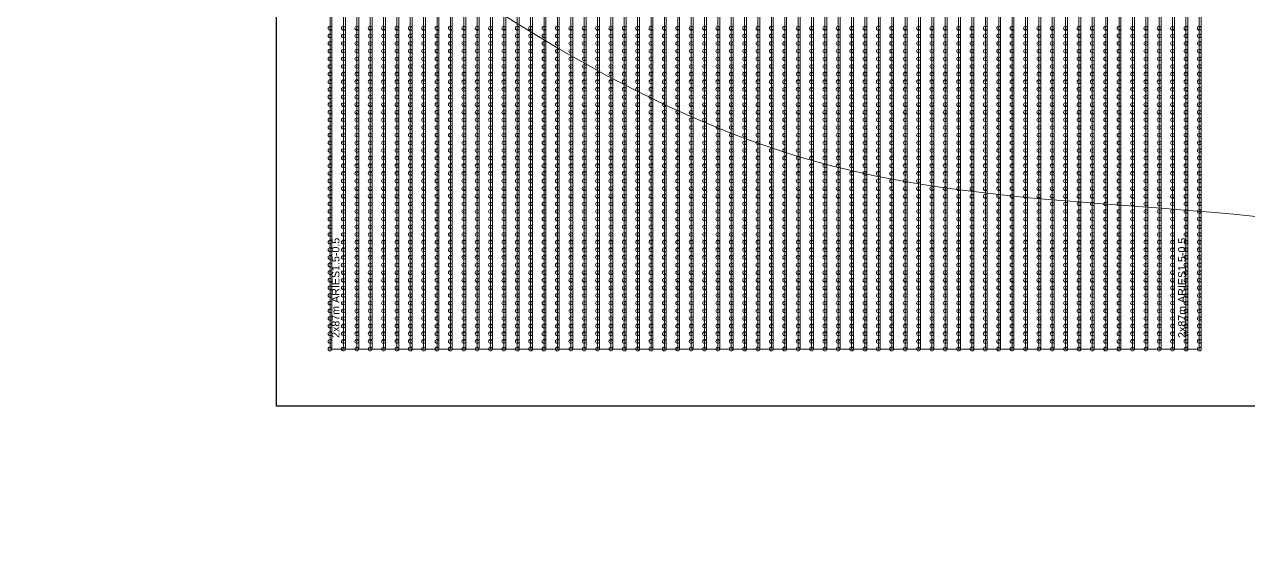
# Model space of a CAD drawing. Extents: x -405 to 744, y -1220 to 687.
# Drawn here: x -41.2 to 278.9, y -326 to -189 of the extents above; entities that cross this region are included whole.
import ezdxf

# ---------------------------------------------------------------- set-up
doc = ezdxf.new("R2010")
doc.units = 0
doc.header["$PDMODE"] = 32
doc.header["$PDSIZE"] = 1
doc.layers.get('0').update_dxf_attribs({"linetype": 'CONTINUOUS', "lineweight": 9})
doc.layers.get('Defpoints').update_dxf_attribs({"linetype": 'CONTINUOUS'})
for name, color, linetype, lineweight in [('Curvas', 8, 'CONTINUOUS', 9), ('Cálculos', 154, 'CONTINUOUS', 9), ('Estacas-uva', 8, 'CONTINUOUS', 15), ('Limite de Válvulas', 7, 'CONTINUOUS', 9), ('Poligonal', 7, 'CONTINUOUS', 30), ('T-nº de emissor', 7, 'CONTINUOUS', 9), ('Tubo Gotejador', 72, 'CONTINUOUS', 9)]:
    doc.layers.add(name, color=color, linetype=linetype, lineweight=lineweight)
doc.styles.add('TEXTO EMISSOR', font='arial.ttf', dxfattribs={"height": 2})
doc.dimstyles.new('2xARIES1.5-0.5', dxfattribs={"dimscale": 0, "dimtxt": 3, "dimasz": 0.01, "dimexe": 0, "dimexo": 0, "dimgap": 1.5, "dimtad": 3, "dimjust": 1, "dimdec": 0, "dimzin": 12, "dimdsep": 46, "dimtxsty": 'TEXTO EMISSOR', "dimblk": 'NONE', "dimcen": 2.5, "dimse1": 1, "dimse2": 1, "dimsd1": 1, "dimsd2": 1, "dimclrd": 7, "dimclre": 7, "dimclrt": 256, "dimadec": 0, "dimazin": 0, "dimtfac": 1, "dimtdec": 0, "dimtmove": 0, "dimatfit": 3, "dimldrblk": 'OPEN', "dimfxl": 1, "dimtolj": 1, "dimtzin": 0, "dimarcsym": 0})

# ---------------------------------------------------------------- blocks, each defined once
blk = doc.blocks.new('*D151')
at = {"layer": 'Defpoints', "color": 0}
for p in [(38.8, -187), (42.8, -187), (38.8, -274)]:
    blk.add_point(p, dxfattribs=at)
at = {"layer": 'T-nº de emissor', "insert": (40.266, -257.976), "char_height": 2, "attachment_point": 5, "rotation": 90, "style": 'TEXTO EMISSOR'}
blk.add_mtext('\\A1;2x87m ARIES1.5-0.5', dxfattribs=at)
blk = doc.blocks.new('_None')
blk = doc.blocks.new('_OPEN')
at = {"color": 0, "linetype": 'ByBlock'}
for p, q in [((-1, 0), (0, 0)), ((0, 0), (-1, 0)), ((0, 0), (-1, 0))]:
    blk.add_line(p, q, dxfattribs=at)
blk = doc.blocks.new('*D152')
at = {"layer": 'Defpoints', "color": 0}
for p in [(264.3, -187), (266.3, -187), (266.3, -274)]:
    blk.add_point(p, dxfattribs=at)
at = {"layer": 'T-nº de emissor', "insert": (261.766, -257.976), "char_height": 2, "attachment_point": 5, "rotation": 90, "style": 'TEXTO EMISSOR'}
blk.add_mtext('\\A1;2x87m ARIES1.5-0.5', dxfattribs=at)

msp = doc.modelspace()

# ---------------------------------------------------------------- linework, layer by layer
at = {"layer": 'Curvas'}
msp.add_spline([(-90, 210), (-90, 84), (-70, -41), (40, -156), (170, -226), (355, -256), (470, -316), (545, -321), (610, -326)], degree=3, dxfattribs=at)
at = {"layer": 'Cálculos'}
for points in [[(24.8, 31), (24.8, -289)], [(24.8, -289), (510.8, -289)]]:
    msp.add_lwpolyline(points, dxfattribs=at)
at = {"layer": 'Estacas-uva'}
for p in [(38.8, -190), (38.8, -192), (42.3, -190), (42.3, -192), (45.8, -190), (45.8, -192), (49.3, -190), (49.3, -192), (52.8, -190), (52.8, -192), (56.3, -190), (56.3, -192), (59.8, -190), (59.8, -192), (63.3, -190), (63.3, -192), (66.8, -190), (66.8, -192), (70.3, -190), (70.3, -192), (73.8, -190), (73.8, -192), (77.3, -190), (77.3, -192), (80.8, -190), (80.8, -192), (84.3, -190), (84.3, -192), (87.8, -190), (87.8, -192), (91.3, -190), (91.3, -192), (94.8, -190), (94.8, -192), (98.3, -190), (98.3, -192), (101.8, -190), (101.8, -192), (105.3, -190), (105.3, -192), (108.8, -190), (108.8, -192), (112.3, -190), (112.3, -192), (115.8, -190), (115.8, -192), (119.3, -190), (119.3, -192), (122.8, -190), (122.8, -192), (126.3, -190), (126.3, -192), (129.8, -190), (129.8, -192), (133.3, -190), (133.3, -192), (136.8, -190), (136.8, -192), (140.3, -190), (140.3, -192), (143.8, -190), (143.8, -192), (147.3, -190), (147.3, -192), (150.8, -190), (150.8, -192), (154.3, -190), (154.3, -192), (157.8, -190), (157.8, -192), (161.3, -190), (161.3, -192), (164.8, -190), (164.8, -192), (168.3, -190), (168.3, -192), (171.8, -190), (171.8, -192), (175.3, -190), (175.3, -192), (178.8, -190), (178.8, -192), (182.3, -190), (182.3, -192), (185.8, -190), (185.8, -192), (189.3, -190), (189.3, -192), (192.8, -190), (192.8, -192), (196.3, -190), (196.3, -192), (199.8, -190), (199.8, -192), (203.3, -190), (203.3, -192), (206.8, -190), (206.8, -192), (210.3, -190), (210.3, -192), (213.8, -190), (213.8, -192), (217.3, -190), (217.3, -192), (220.8, -190), (220.8, -192), (224.3, -190), (224.3, -192), (227.8, -190), (227.8, -192), (231.3, -190), (231.3, -192), (234.8, -190), (234.8, -192), (238.3, -190), (238.3, -192), (241.8, -190), (241.8, -192), (245.3, -190), (245.3, -192), (248.8, -190), (248.8, -192), (252.3, -190), (252.3, -192), (255.8, -190), (255.8, -192), (259.3, -190), (259.3, -192), (262.8, -190), (262.8, -192), (266.3, -190), (266.3, -192), (38.8, -194), (42.3, -194), (45.8, -194), (49.3, -194), (52.8, -194), (56.3, -194), (59.8, -194), (63.3, -194), (66.8, -194), (70.3, -194), (73.8, -194), (77.3, -194), (80.8, -194), (84.3, -194), (87.8, -194), (91.3, -194), (94.8, -194), (98.3, -194), (101.8, -194), (105.3, -194), (108.8, -194), (112.3, -194), (115.8, -194), (119.3, -194), (122.8, -194), (126.3, -194), (129.8, -194), (133.3, -194), (136.8, -194), (140.3, -194), (143.8, -194), (147.3, -194), (150.8, -194), (154.3, -194), (157.8, -194), (161.3, -194), (164.8, -194), (168.3, -194), (171.8, -194), (175.3, -194), (178.8, -194), (182.3, -194), (185.8, -194), (189.3, -194), (192.8, -194), (196.3, -194), (199.8, -194), (203.3, -194), (206.8, -194), (210.3, -194), (213.8, -194), (217.3, -194), (220.8, -194), (224.3, -194), (227.8, -194), (231.3, -194), (234.8, -194), (238.3, -194), (241.8, -194), (245.3, -194), (248.8, -194), (252.3, -194), (255.8, -194), (259.3, -194), (262.8, -194), (266.3, -194), (38.8, -196), (38.8, -198), (42.3, -196), (42.3, -198), (45.8, -196), (45.8, -198), (49.3, -196), (49.3, -198), (52.8, -196), (52.8, -198), (56.3, -196), (56.3, -198), (59.8, -196), (59.8, -198), (63.3, -196), (63.3, -198), (66.8, -196), (66.8, -198), (70.3, -196), (70.3, -198), (73.8, -196), (73.8, -198), (77.3, -196), (77.3, -198), (80.8, -196), (80.8, -198), (84.3, -196), (84.3, -198), (87.8, -196), (87.8, -198), (91.3, -196), (91.3, -198), (94.8, -196), (94.8, -198), (98.3, -196), (98.3, -198), (101.8, -196), (101.8, -198), (105.3, -196), (105.3, -198), (108.8, -196), (108.8, -198), (112.3, -196), (112.3, -198), (115.8, -196), (115.8, -198), (119.3, -196), (119.3, -198), (122.8, -196), (122.8, -198), (126.3, -196), (126.3, -198), (129.8, -196), (129.8, -198), (133.3, -196), (133.3, -198), (136.8, -196), (136.8, -198), (140.3, -196), (140.3, -198), (143.8, -196), (143.8, -198), (147.3, -196), (147.3, -198), (150.8, -196), (150.8, -198), (154.3, -196), (154.3, -198), (157.8, -196), (157.8, -198), (161.3, -196), (161.3, -198), (164.8, -196), (164.8, -198), (168.3, -196), (168.3, -198), (171.8, -196), (171.8, -198), (175.3, -196), (175.3, -198), (178.8, -196), (178.8, -198), (182.3, -196), (182.3, -198), (185.8, -196), (185.8, -198), (189.3, -196), (189.3, -198), (192.8, -196), (192.8, -198), (196.3, -196), (196.3, -198), (199.8, -196), (199.8, -198), (203.3, -196), (203.3, -198), (206.8, -196), (206.8, -198), (210.3, -196), (210.3, -198), (213.8, -196), (213.8, -198), (217.3, -196), (217.3, -198), (220.8, -196), (220.8, -198), (224.3, -196), (224.3, -198), (227.8, -196), (227.8, -198), (231.3, -196), (231.3, -198), (234.8, -196), (234.8, -198), (238.3, -196), (238.3, -198), (241.8, -196), (241.8, -198), (245.3, -196), (245.3, -198), (248.8, -196), (248.8, -198), (252.3, -196), (252.3, -198), (255.8, -196), (255.8, -198), (259.3, -196), (259.3, -198), (262.8, -196), (262.8, -198), (266.3, -196), (266.3, -198), (38.8, -200), (38.8, -202), (42.3, -200), (42.3, -202), (45.8, -200), (45.8, -202), (49.3, -200), (49.3, -202), (52.8, -200), (52.8, -202), (56.3, -200), (56.3, -202), (59.8, -200), (59.8, -202), (63.3, -200), (63.3, -202), (66.8, -200), (66.8, -202), (70.3, -200), (70.3, -202), (73.8, -200), (73.8, -202), (77.3, -200), (77.3, -202), (80.8, -200), (80.8, -202), (84.3, -200), (84.3, -202), (87.8, -200), (87.8, -202), (91.3, -200), (91.3, -202), (94.8, -200), (94.8, -202), (98.3, -200), (98.3, -202), (101.8, -200), (101.8, -202), (105.3, -200), (105.3, -202), (108.8, -200), (108.8, -202), (112.3, -200), (112.3, -202), (115.8, -200), (115.8, -202), (119.3, -200), (119.3, -202), (122.8, -200), (122.8, -202), (126.3, -200), (126.3, -202), (129.8, -200), (129.8, -202), (133.3, -200), (133.3, -202), (136.8, -200), (136.8, -202), (140.3, -200), (140.3, -202), (143.8, -200), (143.8, -202), (147.3, -200), (147.3, -202), (150.8, -200), (150.8, -202), (154.3, -200), (154.3, -202), (157.8, -200), (157.8, -202), (161.3, -200), (161.3, -202), (164.8, -200), (164.8, -202), (168.3, -200), (168.3, -202), (171.8, -200), (171.8, -202), (175.3, -200), (175.3, -202), (178.8, -200), (178.8, -202), (182.3, -200), (182.3, -202), (185.8, -200), (185.8, -202), (189.3, -200), (189.3, -202), (192.8, -200), (192.8, -202), (196.3, -200), (196.3, -202), (199.8, -200), (199.8, -202), (203.3, -200), (203.3, -202), (206.8, -200), (206.8, -202), (210.3, -200), (210.3, -202), (213.8, -200), (213.8, -202), (217.3, -200), (217.3, -202), (220.8, -200), (220.8, -202), (224.3, -200), (224.3, -202), (227.8, -200), (227.8, -202), (231.3, -200), (231.3, -202), (234.8, -200), (234.8, -202), (238.3, -200), (238.3, -202), (241.8, -200), (241.8, -202), (245.3, -200), (245.3, -202), (248.8, -200), (248.8, -202), (252.3, -200), (252.3, -202), (255.8, -200), (255.8, -202), (259.3, -200), (259.3, -202), (262.8, -200), (262.8, -202), (266.3, -200), (266.3, -202), (38.8, -204), (42.3, -204), (45.8, -204), (49.3, -204), (52.8, -204), (56.3, -204), (59.8, -204), (63.3, -204), (66.8, -204), (70.3, -204), (73.8, -204), (77.3, -204), (80.8, -204), (84.3, -204), (87.8, -204), (91.3, -204), (94.8, -204), (98.3, -204), (101.8, -204), (105.3, -204), (108.8, -204), (112.3, -204), (115.8, -204), (119.3, -204), (122.8, -204), (126.3, -204), (129.8, -204), (133.3, -204), (136.8, -204), (140.3, -204), (143.8, -204), (147.3, -204), (150.8, -204), (154.3, -204), (157.8, -204), (161.3, -204), (164.8, -204), (168.3, -204), (171.8, -204), (175.3, -204), (178.8, -204), (182.3, -204), (185.8, -204), (189.3, -204), (192.8, -204), (196.3, -204), (199.8, -204), (203.3, -204), (206.8, -204), (210.3, -204), (213.8, -204), (217.3, -204), (220.8, -204), (224.3, -204), (227.8, -204), (231.3, -204), (234.8, -204), (238.3, -204), (241.8, -204), (245.3, -204), (248.8, -204), (252.3, -204), (255.8, -204), (259.3, -204), (262.8, -204), (266.3, -204), (38.8, -206), (38.8, -208), (42.3, -206), (42.3, -208), (45.8, -206), (45.8, -208), (49.3, -206), (49.3, -208), (52.8, -206), (52.8, -208), (56.3, -206), (56.3, -208), (59.8, -206), (59.8, -208), (63.3, -206), (63.3, -208), (66.8, -206), (66.8, -208), (70.3, -206), (70.3, -208), (73.8, -206), (73.8, -208), (77.3, -206), (77.3, -208), (80.8, -206), (80.8, -208), (84.3, -206), (84.3, -208), (87.8, -206), (87.8, -208), (91.3, -206), (91.3, -208), (94.8, -206), (94.8, -208), (98.3, -206), (98.3, -208), (101.8, -206), (101.8, -208), (105.3, -206), (105.3, -208), (108.8, -206), (108.8, -208), (112.3, -206), (112.3, -208), (115.8, -206), (115.8, -208), (119.3, -206), (119.3, -208), (122.8, -206), (122.8, -208), (126.3, -206), (126.3, -208), (129.8, -206), (129.8, -208), (133.3, -206), (133.3, -208), (136.8, -206), (136.8, -208), (140.3, -206), (140.3, -208), (143.8, -206), (143.8, -208), (147.3, -206), (147.3, -208), (150.8, -206), (150.8, -208), (154.3, -206), (154.3, -208), (157.8, -206), (157.8, -208), (161.3, -206), (161.3, -208), (164.8, -206), (164.8, -208), (168.3, -206), (168.3, -208), (171.8, -206), (171.8, -208), (175.3, -206), (175.3, -208), (178.8, -206), (178.8, -208), (182.3, -206), (182.3, -208), (185.8, -206), (185.8, -208), (189.3, -206), (189.3, -208), (192.8, -206), (192.8, -208), (196.3, -206), (196.3, -208), (199.8, -206), (199.8, -208), (203.3, -206), (203.3, -208), (206.8, -206), (206.8, -208), (210.3, -206), (210.3, -208), (213.8, -206), (213.8, -208), (217.3, -206), (217.3, -208), (220.8, -206), (220.8, -208), (224.3, -206), (224.3, -208), (227.8, -206), (227.8, -208), (231.3, -206), (231.3, -208), (234.8, -206), (234.8, -208), (238.3, -206), (238.3, -208), (241.8, -206), (241.8, -208), (245.3, -206), (245.3, -208), (248.8, -206), (248.8, -208), (252.3, -206), (252.3, -208), (255.8, -206), (255.8, -208), (259.3, -206), (259.3, -208), (262.8, -206), (262.8, -208), (266.3, -206), (266.3, -208), (38.8, -210), (42.3, -210), (45.8, -210), (49.3, -210), (52.8, -210), (56.3, -210), (59.8, -210), (63.3, -210), (66.8, -210), (70.3, -210), (73.8, -210), (77.3, -210), (80.8, -210), (84.3, -210), (87.8, -210), (91.3, -210), (94.8, -210), (98.3, -210), (101.8, -210), (105.3, -210), (108.8, -210), (112.3, -210), (115.8, -210), (119.3, -210), (122.8, -210), (126.3, -210), (129.8, -210), (133.3, -210), (136.8, -210), (140.3, -210), (143.8, -210), (147.3, -210), (150.8, -210), (154.3, -210), (157.8, -210), (161.3, -210), (164.8, -210), (168.3, -210), (171.8, -210), (175.3, -210), (178.8, -210), (182.3, -210), (185.8, -210), (189.3, -210), (192.8, -210), (196.3, -210), (199.8, -210), (203.3, -210), (206.8, -210), (210.3, -210), (213.8, -210), (217.3, -210), (220.8, -210), (224.3, -210), (227.8, -210), (231.3, -210), (234.8, -210), (238.3, -210), (241.8, -210), (245.3, -210), (248.8, -210), (252.3, -210), (255.8, -210), (259.3, -210), (262.8, -210), (266.3, -210), (38.8, -212), (38.8, -214), (42.3, -212), (42.3, -214), (45.8, -212), (45.8, -214), (49.3, -212), (49.3, -214), (52.8, -212), (52.8, -214), (56.3, -212), (56.3, -214), (59.8, -212), (59.8, -214), (63.3, -212), (63.3, -214), (66.8, -212), (66.8, -214), (70.3, -212), (70.3, -214), (73.8, -212), (73.8, -214), (77.3, -212), (77.3, -214), (80.8, -212), (80.8, -214), (84.3, -212), (84.3, -214), (87.8, -212), (87.8, -214), (91.3, -212), (91.3, -214), (94.8, -212), (94.8, -214), (98.3, -212), (98.3, -214), (101.8, -212), (101.8, -214), (105.3, -212), (105.3, -214), (108.8, -212), (108.8, -214), (112.3, -212), (112.3, -214), (115.8, -212), (115.8, -214), (119.3, -212), (119.3, -214), (122.8, -212), (122.8, -214), (126.3, -212), (126.3, -214), (129.8, -212), (129.8, -214), (133.3, -212), (133.3, -214), (136.8, -212), (136.8, -214), (140.3, -212), (140.3, -214), (143.8, -212), (143.8, -214), (147.3, -212), (147.3, -214), (150.8, -212), (150.8, -214), (154.3, -212), (154.3, -214), (157.8, -212), (157.8, -214), (161.3, -212), (161.3, -214), (164.8, -212), (164.8, -214), (168.3, -212), (168.3, -214), (171.8, -212), (171.8, -214), (175.3, -212), (175.3, -214), (178.8, -212), (178.8, -214), (182.3, -212), (182.3, -214), (185.8, -212), (185.8, -214), (189.3, -212), (189.3, -214), (192.8, -212), (192.8, -214), (196.3, -212), (196.3, -214), (199.8, -212), (199.8, -214), (203.3, -212), (203.3, -214), (206.8, -212), (206.8, -214), (210.3, -212), (210.3, -214), (213.8, -212), (213.8, -214), (217.3, -212), (217.3, -214), (220.8, -212), (220.8, -214), (224.3, -212), (224.3, -214), (227.8, -212), (227.8, -214), (231.3, -212), (231.3, -214), (234.8, -212), (234.8, -214), (238.3, -212), (238.3, -214), (241.8, -212), (241.8, -214), (245.3, -212), (245.3, -214), (248.8, -212), (248.8, -214), (252.3, -212), (252.3, -214), (255.8, -212), (255.8, -214), (259.3, -212), (259.3, -214), (262.8, -212), (262.8, -214), (266.3, -212), (266.3, -214), (38.8, -216), (38.8, -218), (42.3, -216), (42.3, -218), (45.8, -216), (45.8, -218), (49.3, -216), (49.3, -218), (52.8, -216), (52.8, -218), (56.3, -216), (56.3, -218), (59.8, -216), (59.8, -218), (63.3, -216), (63.3, -218), (66.8, -216), (66.8, -218), (70.3, -216), (70.3, -218), (73.8, -216), (73.8, -218), (77.3, -216), (77.3, -218), (80.8, -216), (80.8, -218), (84.3, -216), (84.3, -218), (87.8, -216), (87.8, -218), (91.3, -216), (91.3, -218), (94.8, -216), (94.8, -218), (98.3, -216), (98.3, -218), (101.8, -216), (101.8, -218), (105.3, -216), (105.3, -218), (108.8, -216), (108.8, -218), (112.3, -216), (112.3, -218), (115.8, -216), (115.8, -218), (119.3, -216), (119.3, -218), (122.8, -216), (122.8, -218), (126.3, -216), (126.3, -218), (129.8, -216), (129.8, -218), (133.3, -216), (133.3, -218), (136.8, -216), (136.8, -218), (140.3, -216), (140.3, -218), (143.8, -216), (143.8, -218), (147.3, -216), (147.3, -218), (150.8, -216), (150.8, -218), (154.3, -216), (154.3, -218), (157.8, -216), (157.8, -218), (161.3, -216), (161.3, -218), (164.8, -216), (164.8, -218), (168.3, -216), (168.3, -218), (171.8, -216), (171.8, -218), (175.3, -216), (175.3, -218), (178.8, -216), (178.8, -218), (182.3, -216), (182.3, -218), (185.8, -216), (185.8, -218), (189.3, -216), (189.3, -218), (192.8, -216), (192.8, -218), (196.3, -216), (196.3, -218), (199.8, -216), (199.8, -218), (203.3, -216), (203.3, -218), (206.8, -216), (206.8, -218), (210.3, -216), (210.3, -218), (213.8, -216), (213.8, -218), (217.3, -216), (217.3, -218), (220.8, -216), (220.8, -218), (224.3, -216), (224.3, -218), (227.8, -216), (227.8, -218), (231.3, -216), (231.3, -218), (234.8, -216), (234.8, -218), (238.3, -216), (238.3, -218), (241.8, -216), (241.8, -218), (245.3, -216), (245.3, -218), (248.8, -216), (248.8, -218), (252.3, -216), (252.3, -218), (255.8, -216), (255.8, -218), (259.3, -216), (259.3, -218), (262.8, -216), (262.8, -218), (266.3, -216), (266.3, -218), (38.8, -220), (42.3, -220), (45.8, -220), (49.3, -220), (52.8, -220), (56.3, -220), (59.8, -220), (63.3, -220), (66.8, -220), (70.3, -220), (73.8, -220), (77.3, -220), (80.8, -220), (84.3, -220), (87.8, -220), (91.3, -220), (94.8, -220), (98.3, -220), (101.8, -220), (105.3, -220), (108.8, -220), (112.3, -220), (115.8, -220), (119.3, -220), (122.8, -220), (126.3, -220), (129.8, -220), (133.3, -220), (136.8, -220), (140.3, -220), (143.8, -220), (147.3, -220), (150.8, -220), (154.3, -220), (157.8, -220), (161.3, -220), (164.8, -220), (168.3, -220), (171.8, -220), (175.3, -220), (178.8, -220), (182.3, -220), (185.8, -220), (189.3, -220), (192.8, -220), (196.3, -220), (199.8, -220), (203.3, -220), (206.8, -220), (210.3, -220), (213.8, -220), (217.3, -220), (220.8, -220), (224.3, -220), (227.8, -220), (231.3, -220), (234.8, -220), (238.3, -220), (241.8, -220), (245.3, -220), (248.8, -220), (252.3, -220), (255.8, -220), (259.3, -220), (262.8, -220), (266.3, -220), (38.8, -222), (38.8, -224), (42.3, -222), (42.3, -224), (45.8, -222), (45.8, -224), (49.3, -222), (49.3, -224), (52.8, -222), (52.8, -224), (56.3, -222), (56.3, -224), (59.8, -222), (59.8, -224), (63.3, -222), (63.3, -224), (66.8, -222), (66.8, -224), (70.3, -222), (70.3, -224), (73.8, -222), (73.8, -224), (77.3, -222), (77.3, -224), (80.8, -222), (80.8, -224), (84.3, -222), (84.3, -224), (87.8, -222), (87.8, -224), (91.3, -222), (91.3, -224), (94.8, -222), (94.8, -224), (98.3, -222), (98.3, -224), (101.8, -222), (101.8, -224), (105.3, -222), (105.3, -224), (108.8, -222), (108.8, -224), (112.3, -222), (112.3, -224), (115.8, -222), (115.8, -224), (119.3, -222), (119.3, -224), (122.8, -222), (122.8, -224), (126.3, -222), (126.3, -224), (129.8, -222), (129.8, -224), (133.3, -222), (133.3, -224), (136.8, -222), (136.8, -224), (140.3, -222), (140.3, -224), (143.8, -222), (143.8, -224), (147.3, -222), (147.3, -224), (150.8, -222), (150.8, -224), (154.3, -222), (154.3, -224), (157.8, -222), (157.8, -224), (161.3, -222), (161.3, -224), (164.8, -222), (164.8, -224), (168.3, -222), (168.3, -224), (171.8, -222), (171.8, -224), (175.3, -222), (175.3, -224), (178.8, -222), (178.8, -224), (182.3, -222), (182.3, -224), (185.8, -222), (185.8, -224), (189.3, -222), (189.3, -224), (192.8, -222), (192.8, -224), (196.3, -222), (196.3, -224), (199.8, -222), (199.8, -224), (203.3, -222), (203.3, -224), (206.8, -222), (206.8, -224), (210.3, -222), (210.3, -224), (213.8, -222), (213.8, -224), (217.3, -222), (217.3, -224), (220.8, -222), (220.8, -224), (224.3, -222), (224.3, -224), (227.8, -222), (227.8, -224), (231.3, -222), (231.3, -224), (234.8, -222), (234.8, -224), (238.3, -222), (238.3, -224), (241.8, -222), (241.8, -224), (245.3, -222), (245.3, -224), (248.8, -222), (248.8, -224), (252.3, -222), (252.3, -224), (255.8, -222), (255.8, -224), (259.3, -222), (259.3, -224), (262.8, -222), (262.8, -224), (266.3, -222), (266.3, -224), (38.8, -226), (42.3, -226), (45.8, -226), (49.3, -226), (52.8, -226), (56.3, -226), (59.8, -226), (63.3, -226), (66.8, -226), (70.3, -226), (73.8, -226), (77.3, -226), (80.8, -226), (84.3, -226), (87.8, -226), (91.3, -226), (94.8, -226), (98.3, -226), (101.8, -226), (105.3, -226), (108.8, -226), (112.3, -226), (115.8, -226), (119.3, -226), (122.8, -226), (126.3, -226), (129.8, -226), (133.3, -226), (136.8, -226), (140.3, -226), (143.8, -226), (147.3, -226), (150.8, -226), (154.3, -226), (157.8, -226), (161.3, -226), (164.8, -226), (168.3, -226), (171.8, -226), (175.3, -226), (178.8, -226), (182.3, -226), (185.8, -226), (189.3, -226), (192.8, -226), (196.3, -226), (199.8, -226), (203.3, -226), (206.8, -226), (210.3, -226), (213.8, -226), (217.3, -226), (220.8, -226), (224.3, -226), (227.8, -226), (231.3, -226), (234.8, -226), (238.3, -226), (241.8, -226), (245.3, -226), (248.8, -226), (252.3, -226), (255.8, -226), (259.3, -226), (262.8, -226), (266.3, -226), (38.8, -228), (38.8, -230), (42.3, -228), (42.3, -230), (45.8, -228), (45.8, -230), (49.3, -228), (49.3, -230), (52.8, -228), (52.8, -230), (56.3, -228), (56.3, -230), (59.8, -228), (59.8, -230), (63.3, -228), (63.3, -230), (66.8, -228), (66.8, -230), (70.3, -228), (70.3, -230), (73.8, -228), (73.8, -230), (77.3, -228), (77.3, -230), (80.8, -228), (80.8, -230), (84.3, -228), (84.3, -230), (87.8, -228), (87.8, -230), (91.3, -228), (91.3, -230), (94.8, -228), (94.8, -230), (98.3, -228), (98.3, -230), (101.8, -228), (101.8, -230), (105.3, -228), (105.3, -230), (108.8, -228), (108.8, -230), (112.3, -228), (112.3, -230), (115.8, -228), (115.8, -230), (119.3, -228), (119.3, -230), (122.8, -228), (122.8, -230), (126.3, -228), (126.3, -230), (129.8, -228), (129.8, -230), (133.3, -228), (133.3, -230), (136.8, -228), (136.8, -230), (140.3, -228), (140.3, -230), (143.8, -228), (143.8, -230), (147.3, -228), (147.3, -230), (150.8, -228), (150.8, -230), (154.3, -228), (154.3, -230), (157.8, -228), (157.8, -230), (161.3, -228), (161.3, -230), (164.8, -228), (164.8, -230), (168.3, -228), (168.3, -230), (171.8, -228), (171.8, -230), (175.3, -228), (175.3, -230), (178.8, -228), (178.8, -230), (182.3, -228), (182.3, -230), (185.8, -228), (185.8, -230), (189.3, -228), (189.3, -230), (192.8, -228), (192.8, -230), (196.3, -228), (196.3, -230), (199.8, -228), (199.8, -230), (203.3, -228), (203.3, -230), (206.8, -228), (206.8, -230), (210.3, -228), (210.3, -230), (213.8, -228), (213.8, -230), (217.3, -228), (217.3, -230), (220.8, -228), (220.8, -230), (224.3, -228), (224.3, -230), (227.8, -228), (227.8, -230), (231.3, -228), (231.3, -230), (234.8, -228), (234.8, -230), (238.3, -228), (238.3, -230), (241.8, -228), (241.8, -230), (245.3, -228), (245.3, -230), (248.8, -228), (248.8, -230), (252.3, -228), (252.3, -230), (255.8, -228), (255.8, -230), (259.3, -228), (259.3, -230), (262.8, -228), (262.8, -230), (266.3, -228), (266.3, -230), (38.8, -232), (38.8, -234), (42.3, -232), (42.3, -234), (45.8, -232), (45.8, -234), (49.3, -232), (49.3, -234), (52.8, -232), (52.8, -234), (56.3, -232), (56.3, -234), (59.8, -232), (59.8, -234), (63.3, -232), (63.3, -234), (66.8, -232), (66.8, -234), (70.3, -232), (70.3, -234), (73.8, -232), (73.8, -234), (77.3, -232), (77.3, -234), (80.8, -232), (80.8, -234), (84.3, -232), (84.3, -234), (87.8, -232), (87.8, -234), (91.3, -232), (91.3, -234), (94.8, -232), (94.8, -234), (98.3, -232), (98.3, -234), (101.8, -232), (101.8, -234), (105.3, -232), (105.3, -234), (108.8, -232), (108.8, -234), (112.3, -232), (112.3, -234), (115.8, -232), (115.8, -234), (119.3, -232), (119.3, -234), (122.8, -232), (122.8, -234), (126.3, -232), (126.3, -234), (129.8, -232), (129.8, -234), (133.3, -232), (133.3, -234), (136.8, -232), (136.8, -234), (140.3, -232), (140.3, -234), (143.8, -232), (143.8, -234), (147.3, -232), (147.3, -234), (150.8, -232), (150.8, -234), (154.3, -232), (154.3, -234), (157.8, -232), (157.8, -234), (161.3, -232), (161.3, -234), (164.8, -232), (164.8, -234), (168.3, -232), (168.3, -234), (171.8, -232), (171.8, -234), (175.3, -232), (175.3, -234), (178.8, -232), (178.8, -234), (182.3, -232), (182.3, -234), (185.8, -232), (185.8, -234), (189.3, -232), (189.3, -234), (192.8, -232), (192.8, -234), (196.3, -232), (196.3, -234), (199.8, -232), (199.8, -234), (203.3, -232), (203.3, -234), (206.8, -232), (206.8, -234), (210.3, -232), (210.3, -234), (213.8, -232), (213.8, -234), (217.3, -232), (217.3, -234), (220.8, -232), (220.8, -234), (224.3, -232), (224.3, -234), (227.8, -232), (227.8, -234), (231.3, -232), (231.3, -234), (234.8, -232), (234.8, -234), (238.3, -232), (238.3, -234), (241.8, -232), (241.8, -234), (245.3, -232), (245.3, -234), (248.8, -232), (248.8, -234), (252.3, -232), (252.3, -234), (255.8, -232), (255.8, -234), (259.3, -232), (259.3, -234), (262.8, -232), (262.8, -234), (266.3, -232), (266.3, -234), (38.8, -236), (42.3, -236), (45.8, -236), (49.3, -236), (52.8, -236), (56.3, -236), (59.8, -236), (63.3, -236), (66.8, -236), (70.3, -236), (73.8, -236), (77.3, -236), (80.8, -236), (84.3, -236), (87.8, -236), (91.3, -236), (94.8, -236), (98.3, -236), (101.8, -236), (105.3, -236), (108.8, -236), (112.3, -236), (115.8, -236), (119.3, -236), (122.8, -236), (126.3, -236), (129.8, -236), (133.3, -236), (136.8, -236), (140.3, -236), (143.8, -236), (147.3, -236), (150.8, -236), (154.3, -236), (157.8, -236), (161.3, -236), (164.8, -236), (168.3, -236), (171.8, -236), (175.3, -236), (178.8, -236), (182.3, -236), (185.8, -236), (189.3, -236), (192.8, -236), (196.3, -236), (199.8, -236), (203.3, -236), (206.8, -236), (210.3, -236), (213.8, -236), (217.3, -236), (220.8, -236), (224.3, -236), (227.8, -236), (231.3, -236), (234.8, -236), (238.3, -236), (241.8, -236), (245.3, -236), (248.8, -236), (252.3, -236), (255.8, -236), (259.3, -236), (262.8, -236), (266.3, -236), (38.8, -238), (38.8, -240), (42.3, -238), (42.3, -240), (45.8, -238), (45.8, -240), (49.3, -238), (49.3, -240), (52.8, -238), (52.8, -240), (56.3, -238), (56.3, -240), (59.8, -238), (59.8, -240), (63.3, -238), (63.3, -240), (66.8, -238), (66.8, -240), (70.3, -238), (70.3, -240), (73.8, -238), (73.8, -240), (77.3, -238), (77.3, -240), (80.8, -238), (80.8, -240), (84.3, -238), (84.3, -240), (87.8, -238), (87.8, -240), (91.3, -238), (91.3, -240), (94.8, -238), (94.8, -240), (98.3, -238), (98.3, -240), (101.8, -238), (101.8, -240), (105.3, -238), (105.3, -240), (108.8, -238), (108.8, -240), (112.3, -238), (112.3, -240), (115.8, -238), (115.8, -240), (119.3, -238), (119.3, -240), (122.8, -238), (122.8, -240), (126.3, -238), (126.3, -240), (129.8, -238), (129.8, -240), (133.3, -238), (133.3, -240), (136.8, -238), (136.8, -240), (140.3, -238), (140.3, -240), (143.8, -238), (143.8, -240), (147.3, -238), (147.3, -240), (150.8, -238), (150.8, -240), (154.3, -238), (154.3, -240), (157.8, -238), (157.8, -240), (161.3, -238), (161.3, -240), (164.8, -238), (164.8, -240), (168.3, -238), (168.3, -240), (171.8, -238), (171.8, -240), (175.3, -238), (175.3, -240), (178.8, -238), (178.8, -240), (182.3, -238), (182.3, -240), (185.8, -238), (185.8, -240), (189.3, -238), (189.3, -240), (192.8, -238), (192.8, -240), (196.3, -238), (196.3, -240), (199.8, -238), (199.8, -240), (203.3, -238), (203.3, -240), (206.8, -238), (206.8, -240), (210.3, -238), (210.3, -240), (213.8, -238), (213.8, -240), (217.3, -238), (217.3, -240), (220.8, -238), (220.8, -240), (224.3, -238), (224.3, -240), (227.8, -238), (227.8, -240), (231.3, -238), (231.3, -240), (234.8, -238), (234.8, -240), (238.3, -238), (238.3, -240), (241.8, -238), (241.8, -240), (245.3, -238), (245.3, -240), (248.8, -238), (248.8, -240), (252.3, -238), (252.3, -240), (255.8, -238), (255.8, -240), (259.3, -238), (259.3, -240), (262.8, -238), (262.8, -240), (266.3, -238), (266.3, -240), (38.8, -242), (42.3, -242), (45.8, -242), (49.3, -242), (52.8, -242), (56.3, -242), (59.8, -242), (63.3, -242), (66.8, -242), (70.3, -242), (73.8, -242), (77.3, -242), (80.8, -242), (84.3, -242), (87.8, -242), (91.3, -242), (94.8, -242), (98.3, -242), (101.8, -242), (105.3, -242), (108.8, -242), (112.3, -242), (115.8, -242), (119.3, -242), (122.8, -242), (126.3, -242), (129.8, -242), (133.3, -242), (136.8, -242), (140.3, -242), (143.8, -242), (147.3, -242), (150.8, -242), (154.3, -242), (157.8, -242), (161.3, -242), (164.8, -242), (168.3, -242), (171.8, -242), (175.3, -242), (178.8, -242), (182.3, -242), (185.8, -242), (189.3, -242), (192.8, -242), (196.3, -242), (199.8, -242), (203.3, -242), (206.8, -242), (210.3, -242), (213.8, -242), (217.3, -242), (220.8, -242), (224.3, -242), (227.8, -242), (231.3, -242), (234.8, -242), (238.3, -242), (241.8, -242), (245.3, -242), (248.8, -242), (252.3, -242), (255.8, -242), (259.3, -242), (262.8, -242), (266.3, -242), (38.8, -244), (38.8, -246), (42.3, -244), (42.3, -246), (45.8, -244), (45.8, -246), (49.3, -244), (49.3, -246), (52.8, -244), (52.8, -246), (56.3, -244), (56.3, -246), (59.8, -244), (59.8, -246), (63.3, -244), (63.3, -246), (66.8, -244), (66.8, -246), (70.3, -244), (70.3, -246), (73.8, -244), (73.8, -246), (77.3, -244), (77.3, -246), (80.8, -244), (80.8, -246), (84.3, -244), (84.3, -246), (87.8, -244), (87.8, -246), (91.3, -244), (91.3, -246), (94.8, -244), (94.8, -246), (98.3, -244), (98.3, -246), (101.8, -244), (101.8, -246), (105.3, -244), (105.3, -246), (108.8, -244), (108.8, -246), (112.3, -244), (112.3, -246), (115.8, -244), (115.8, -246), (119.3, -244), (119.3, -246), (122.8, -244), (122.8, -246), (126.3, -244), (126.3, -246), (129.8, -244), (129.8, -246), (133.3, -244), (133.3, -246), (136.8, -244), (136.8, -246), (140.3, -244), (140.3, -246), (143.8, -244), (143.8, -246), (147.3, -244), (147.3, -246), (150.8, -244), (150.8, -246), (154.3, -244), (154.3, -246), (157.8, -244), (157.8, -246), (161.3, -244), (161.3, -246), (164.8, -244), (164.8, -246), (168.3, -244), (168.3, -246), (171.8, -244), (171.8, -246), (175.3, -244), (175.3, -246), (178.8, -244), (178.8, -246), (182.3, -244), (182.3, -246), (185.8, -244), (185.8, -246), (189.3, -244), (189.3, -246), (192.8, -244), (192.8, -246), (196.3, -244), (196.3, -246), (199.8, -244), (199.8, -246), (203.3, -244), (203.3, -246), (206.8, -244), (206.8, -246), (210.3, -244), (210.3, -246), (213.8, -244), (213.8, -246), (217.3, -244), (217.3, -246), (220.8, -244), (220.8, -246), (224.3, -244), (224.3, -246), (227.8, -244), (227.8, -246), (231.3, -244), (231.3, -246), (234.8, -244), (234.8, -246), (238.3, -244), (238.3, -246), (241.8, -244), (241.8, -246), (245.3, -244), (245.3, -246), (248.8, -244), (248.8, -246), (252.3, -244), (252.3, -246), (255.8, -244), (255.8, -246), (259.3, -244), (259.3, -246), (262.8, -244), (262.8, -246), (266.3, -244), (266.3, -246), (38.8, -248), (38.8, -250), (42.3, -248), (42.3, -250), (45.8, -248), (45.8, -250), (49.3, -248), (49.3, -250), (52.8, -248), (52.8, -250), (56.3, -248), (56.3, -250), (59.8, -248), (59.8, -250), (63.3, -248), (63.3, -250), (66.8, -248), (66.8, -250), (70.3, -248), (70.3, -250), (73.8, -248), (73.8, -250), (77.3, -248), (77.3, -250), (80.8, -248), (80.8, -250), (84.3, -248), (84.3, -250), (87.8, -248), (87.8, -250), (91.3, -248), (91.3, -250), (94.8, -248), (94.8, -250), (98.3, -248), (98.3, -250), (101.8, -248), (101.8, -250), (105.3, -248), (105.3, -250), (108.8, -248), (108.8, -250), (112.3, -248), (112.3, -250), (115.8, -248), (115.8, -250), (119.3, -248), (119.3, -250), (122.8, -248), (122.8, -250), (126.3, -248), (126.3, -250), (129.8, -248), (129.8, -250), (133.3, -248), (133.3, -250), (136.8, -248), (136.8, -250), (140.3, -248), (140.3, -250), (143.8, -248), (143.8, -250), (147.3, -248), (147.3, -250), (150.8, -248), (150.8, -250), (154.3, -248), (154.3, -250), (157.8, -248), (157.8, -250), (161.3, -248), (161.3, -250), (164.8, -248), (164.8, -250), (168.3, -248), (168.3, -250), (171.8, -248), (171.8, -250), (175.3, -248), (175.3, -250), (178.8, -248), (178.8, -250), (182.3, -248), (182.3, -250), (185.8, -248), (185.8, -250), (189.3, -248), (189.3, -250), (192.8, -248), (192.8, -250), (196.3, -248), (196.3, -250), (199.8, -248), (199.8, -250), (203.3, -248), (203.3, -250), (206.8, -248), (206.8, -250), (210.3, -248), (210.3, -250), (213.8, -248), (213.8, -250), (217.3, -248), (217.3, -250), (220.8, -248), (220.8, -250), (224.3, -248), (224.3, -250), (227.8, -248), (227.8, -250), (231.3, -248), (231.3, -250), (234.8, -248), (234.8, -250), (238.3, -248), (238.3, -250), (241.8, -248), (241.8, -250), (245.3, -248), (245.3, -250), (248.8, -248), (248.8, -250), (252.3, -248), (252.3, -250), (255.8, -248), (255.8, -250), (259.3, -248), (259.3, -250), (262.8, -248), (262.8, -250), (266.3, -248), (266.3, -250), (38.8, -252), (42.3, -252), (45.8, -252), (49.3, -252), (52.8, -252), (56.3, -252), (59.8, -252), (63.3, -252), (66.8, -252), (70.3, -252), (73.8, -252), (77.3, -252), (80.8, -252), (84.3, -252), (87.8, -252), (91.3, -252), (94.8, -252), (98.3, -252), (101.8, -252), (105.3, -252), (108.8, -252), (112.3, -252), (115.8, -252), (119.3, -252), (122.8, -252), (126.3, -252), (129.8, -252), (133.3, -252), (136.8, -252), (140.3, -252), (143.8, -252), (147.3, -252), (150.8, -252), (154.3, -252), (157.8, -252), (161.3, -252), (164.8, -252), (168.3, -252), (171.8, -252), (175.3, -252), (178.8, -252), (182.3, -252), (185.8, -252), (189.3, -252), (192.8, -252), (196.3, -252), (199.8, -252), (203.3, -252), (206.8, -252), (210.3, -252), (213.8, -252), (217.3, -252), (220.8, -252), (224.3, -252), (227.8, -252), (231.3, -252), (234.8, -252), (238.3, -252), (241.8, -252), (245.3, -252), (248.8, -252), (252.3, -252), (255.8, -252), (259.3, -252), (262.8, -252), (266.3, -252), (38.8, -254), (38.8, -256), (42.3, -254), (42.3, -256), (45.8, -254), (45.8, -256), (49.3, -254), (49.3, -256), (52.8, -254), (52.8, -256), (56.3, -254), (56.3, -256), (59.8, -254), (59.8, -256), (63.3, -254), (63.3, -256), (66.8, -254), (66.8, -256), (70.3, -254), (70.3, -256), (73.8, -254), (73.8, -256), (77.3, -254), (77.3, -256), (80.8, -254), (80.8, -256), (84.3, -254), (84.3, -256), (87.8, -254), (87.8, -256), (91.3, -254), (91.3, -256), (94.8, -254), (94.8, -256), (98.3, -254), (98.3, -256), (101.8, -254), (101.8, -256), (105.3, -254), (105.3, -256), (108.8, -254), (108.8, -256), (112.3, -254), (112.3, -256), (115.8, -254), (115.8, -256), (119.3, -254), (119.3, -256), (122.8, -254), (122.8, -256), (126.3, -254), (126.3, -256), (129.8, -254), (129.8, -256), (133.3, -254), (133.3, -256), (136.8, -254), (136.8, -256), (140.3, -254), (140.3, -256), (143.8, -254), (143.8, -256), (147.3, -254), (147.3, -256), (150.8, -254), (150.8, -256), (154.3, -254), (154.3, -256), (157.8, -254), (157.8, -256), (161.3, -254), (161.3, -256), (164.8, -254), (164.8, -256), (168.3, -254), (168.3, -256), (171.8, -254), (171.8, -256), (175.3, -254), (175.3, -256), (178.8, -254), (178.8, -256), (182.3, -254), (182.3, -256), (185.8, -254), (185.8, -256), (189.3, -254), (189.3, -256), (192.8, -254), (192.8, -256), (196.3, -254), (196.3, -256), (199.8, -254), (199.8, -256), (203.3, -254), (203.3, -256), (206.8, -254), (206.8, -256), (210.3, -254), (210.3, -256), (213.8, -254), (213.8, -256), (217.3, -254), (217.3, -256), (220.8, -254), (220.8, -256), (224.3, -254), (224.3, -256), (227.8, -254), (227.8, -256), (231.3, -254), (231.3, -256), (234.8, -254), (234.8, -256), (238.3, -254), (238.3, -256), (241.8, -254), (241.8, -256), (245.3, -254), (245.3, -256), (248.8, -254), (248.8, -256), (252.3, -254), (252.3, -256), (255.8, -254), (255.8, -256), (259.3, -254), (259.3, -256), (262.8, -254), (262.8, -256), (266.3, -254), (266.3, -256), (38.8, -258), (42.3, -258), (45.8, -258), (49.3, -258), (52.8, -258), (56.3, -258), (59.8, -258), (63.3, -258), (66.8, -258), (70.3, -258), (73.8, -258), (77.3, -258), (80.8, -258), (84.3, -258), (87.8, -258), (91.3, -258), (94.8, -258), (98.3, -258), (101.8, -258), (105.3, -258), (108.8, -258), (112.3, -258), (115.8, -258), (119.3, -258), (122.8, -258), (126.3, -258), (129.8, -258), (133.3, -258), (136.8, -258), (140.3, -258), (143.8, -258), (147.3, -258), (150.8, -258), (154.3, -258), (157.8, -258), (161.3, -258), (164.8, -258), (168.3, -258), (171.8, -258), (175.3, -258), (178.8, -258), (182.3, -258), (185.8, -258), (189.3, -258), (192.8, -258), (196.3, -258), (199.8, -258), (203.3, -258), (206.8, -258), (210.3, -258), (213.8, -258), (217.3, -258), (220.8, -258), (224.3, -258), (227.8, -258), (231.3, -258), (234.8, -258), (238.3, -258), (241.8, -258), (245.3, -258), (248.8, -258), (252.3, -258), (255.8, -258), (259.3, -258), (262.8, -258), (266.3, -258), (38.8, -260), (38.8, -262), (42.3, -260), (42.3, -262), (45.8, -260), (45.8, -262), (49.3, -260), (49.3, -262), (52.8, -260), (52.8, -262), (56.3, -260), (56.3, -262), (59.8, -260), (59.8, -262), (63.3, -260), (63.3, -262), (66.8, -260), (66.8, -262), (70.3, -260), (70.3, -262), (73.8, -260), (73.8, -262), (77.3, -260), (77.3, -262), (80.8, -260), (80.8, -262), (84.3, -260), (84.3, -262), (87.8, -260), (87.8, -262), (91.3, -260), (91.3, -262), (94.8, -260), (94.8, -262), (98.3, -260), (98.3, -262), (101.8, -260), (101.8, -262), (105.3, -260), (105.3, -262), (108.8, -260), (108.8, -262), (112.3, -260), (112.3, -262), (115.8, -260), (115.8, -262), (119.3, -260), (119.3, -262), (122.8, -260), (122.8, -262), (126.3, -260), (126.3, -262), (129.8, -260), (129.8, -262), (133.3, -260), (133.3, -262), (136.8, -260), (136.8, -262), (140.3, -260), (140.3, -262), (143.8, -260), (143.8, -262), (147.3, -260), (147.3, -262), (150.8, -260), (150.8, -262), (154.3, -260), (154.3, -262), (157.8, -260), (157.8, -262), (161.3, -260), (161.3, -262), (164.8, -260), (164.8, -262), (168.3, -260), (168.3, -262), (171.8, -260), (171.8, -262), (175.3, -260), (175.3, -262), (178.8, -260), (178.8, -262), (182.3, -260), (182.3, -262), (185.8, -260), (185.8, -262), (189.3, -260), (189.3, -262), (192.8, -260), (192.8, -262), (196.3, -260), (196.3, -262), (199.8, -260), (199.8, -262), (203.3, -260), (203.3, -262), (206.8, -260), (206.8, -262), (210.3, -260), (210.3, -262), (213.8, -260), (213.8, -262), (217.3, -260), (217.3, -262), (220.8, -260), (220.8, -262), (224.3, -260), (224.3, -262), (227.8, -260), (227.8, -262), (231.3, -260), (231.3, -262), (234.8, -260), (234.8, -262), (238.3, -260), (238.3, -262), (241.8, -260), (241.8, -262), (245.3, -260), (245.3, -262), (248.8, -260), (248.8, -262), (252.3, -260), (252.3, -262), (255.8, -260), (255.8, -262), (259.3, -260), (259.3, -262), (262.8, -260), (262.8, -262), (266.3, -260), (266.3, -262), (38.8, -264), (38.8, -266), (42.3, -264), (42.3, -266), (45.8, -264), (45.8, -266), (49.3, -264), (49.3, -266), (52.8, -264), (52.8, -266), (56.3, -264), (56.3, -266), (59.8, -264), (59.8, -266), (63.3, -264), (63.3, -266), (66.8, -264), (66.8, -266), (70.3, -264), (70.3, -266), (73.8, -264), (73.8, -266), (77.3, -264), (77.3, -266), (80.8, -264), (80.8, -266), (84.3, -264), (84.3, -266), (87.8, -264), (87.8, -266), (91.3, -264), (91.3, -266), (94.8, -264), (94.8, -266), (98.3, -264), (98.3, -266), (101.8, -264), (101.8, -266), (105.3, -264), (105.3, -266), (108.8, -264), (108.8, -266), (112.3, -264), (112.3, -266), (115.8, -264), (115.8, -266), (119.3, -264), (119.3, -266), (122.8, -264), (122.8, -266), (126.3, -264), (126.3, -266), (129.8, -264), (129.8, -266), (133.3, -264), (133.3, -266), (136.8, -264), (136.8, -266), (140.3, -264), (140.3, -266), (143.8, -264), (143.8, -266), (147.3, -264), (147.3, -266), (150.8, -264), (150.8, -266), (154.3, -264), (154.3, -266), (157.8, -264), (157.8, -266), (161.3, -264), (161.3, -266), (164.8, -264), (164.8, -266), (168.3, -264), (168.3, -266), (171.8, -264), (171.8, -266), (175.3, -264), (175.3, -266), (178.8, -264), (178.8, -266), (182.3, -264), (182.3, -266), (185.8, -264), (185.8, -266), (189.3, -264), (189.3, -266), (192.8, -264), (192.8, -266), (196.3, -264), (196.3, -266), (199.8, -264), (199.8, -266), (203.3, -264), (203.3, -266), (206.8, -264), (206.8, -266), (210.3, -264), (210.3, -266), (213.8, -264), (213.8, -266), (217.3, -264), (217.3, -266), (220.8, -264), (220.8, -266), (224.3, -264), (224.3, -266), (227.8, -264), (227.8, -266), (231.3, -264), (231.3, -266), (234.8, -264), (234.8, -266), (238.3, -264), (238.3, -266), (241.8, -264), (241.8, -266), (245.3, -264), (245.3, -266), (248.8, -264), (248.8, -266), (252.3, -264), (252.3, -266), (255.8, -264), (255.8, -266), (259.3, -264), (259.3, -266), (262.8, -264), (262.8, -266), (266.3, -264), (266.3, -266), (38.8, -268), (42.3, -268), (45.8, -268), (49.3, -268), (52.8, -268), (56.3, -268), (59.8, -268), (63.3, -268), (66.8, -268), (70.3, -268), (73.8, -268), (77.3, -268), (80.8, -268), (84.3, -268), (87.8, -268), (91.3, -268), (94.8, -268), (98.3, -268), (101.8, -268), (105.3, -268), (108.8, -268), (112.3, -268), (115.8, -268), (119.3, -268), (122.8, -268), (126.3, -268), (129.8, -268), (133.3, -268), (136.8, -268), (140.3, -268), (143.8, -268), (147.3, -268), (150.8, -268), (154.3, -268), (157.8, -268), (161.3, -268), (164.8, -268), (168.3, -268), (171.8, -268), (175.3, -268), (178.8, -268), (182.3, -268), (185.8, -268), (189.3, -268), (192.8, -268), (196.3, -268), (199.8, -268), (203.3, -268), (206.8, -268), (210.3, -268), (213.8, -268), (217.3, -268), (220.8, -268), (224.3, -268), (227.8, -268), (231.3, -268), (234.8, -268), (238.3, -268), (241.8, -268), (245.3, -268), (248.8, -268), (252.3, -268), (255.8, -268), (259.3, -268), (262.8, -268), (266.3, -268), (38.8, -270), (38.8, -272), (42.3, -270), (42.3, -272), (45.8, -270), (45.8, -272), (49.3, -270), (49.3, -272), (52.8, -270), (52.8, -272), (56.3, -270), (56.3, -272), (59.8, -270), (59.8, -272), (63.3, -270), (63.3, -272), (66.8, -270), (66.8, -272), (70.3, -270), (70.3, -272), (73.8, -270), (73.8, -272), (77.3, -270), (77.3, -272), (80.8, -270), (80.8, -272), (84.3, -270), (84.3, -272), (87.8, -270), (87.8, -272), (91.3, -270), (91.3, -272), (94.8, -270), (94.8, -272), (98.3, -270), (98.3, -272), (101.8, -270), (101.8, -272), (105.3, -270), (105.3, -272), (108.8, -270), (108.8, -272), (112.3, -270), (112.3, -272), (115.8, -270), (115.8, -272), (119.3, -270), (119.3, -272), (122.8, -270), (122.8, -272), (126.3, -270), (126.3, -272), (129.8, -270), (129.8, -272), (133.3, -270), (133.3, -272), (136.8, -270), (136.8, -272), (140.3, -270), (140.3, -272), (143.8, -270), (143.8, -272), (147.3, -270), (147.3, -272), (150.8, -270), (150.8, -272), (154.3, -270), (154.3, -272), (157.8, -270), (157.8, -272), (161.3, -270), (161.3, -272), (164.8, -270), (164.8, -272), (168.3, -270), (168.3, -272), (171.8, -270), (171.8, -272), (175.3, -270), (175.3, -272), (178.8, -270), (178.8, -272), (182.3, -270), (182.3, -272), (185.8, -270), (185.8, -272), (189.3, -270), (189.3, -272), (192.8, -270), (192.8, -272), (196.3, -270), (196.3, -272), (199.8, -270), (199.8, -272), (203.3, -270), (203.3, -272), (206.8, -270), (206.8, -272), (210.3, -270), (210.3, -272), (213.8, -270), (213.8, -272), (217.3, -270), (217.3, -272), (220.8, -270), (220.8, -272), (224.3, -270), (224.3, -272), (227.8, -270), (227.8, -272), (231.3, -270), (231.3, -272), (234.8, -270), (234.8, -272), (238.3, -270), (238.3, -272), (241.8, -270), (241.8, -272), (245.3, -270), (245.3, -272), (248.8, -270), (248.8, -272), (252.3, -270), (252.3, -272), (255.8, -270), (255.8, -272), (259.3, -270), (259.3, -272), (262.8, -270), (262.8, -272), (266.3, -270), (266.3, -272), (38.8, -274), (42.3, -274), (45.8, -274), (49.3, -274), (52.8, -274), (56.3, -274), (59.8, -274), (63.3, -274), (66.8, -274), (70.3, -274), (73.8, -274), (77.3, -274), (80.8, -274), (84.3, -274), (87.8, -274), (91.3, -274), (94.8, -274), (98.3, -274), (101.8, -274), (105.3, -274), (108.8, -274), (112.3, -274), (115.8, -274), (119.3, -274), (122.8, -274), (126.3, -274), (129.8, -274), (133.3, -274), (136.8, -274), (140.3, -274), (143.8, -274), (147.3, -274), (150.8, -274), (154.3, -274), (157.8, -274), (161.3, -274), (164.8, -274), (168.3, -274), (171.8, -274), (175.3, -274), (178.8, -274), (182.3, -274), (185.8, -274), (189.3, -274), (192.8, -274), (196.3, -274), (199.8, -274), (203.3, -274), (206.8, -274), (210.3, -274), (213.8, -274), (217.3, -274), (220.8, -274), (224.3, -274), (227.8, -274), (231.3, -274), (234.8, -274), (238.3, -274), (241.8, -274), (245.3, -274), (248.8, -274), (252.3, -274), (255.8, -274), (259.3, -274), (262.8, -274), (266.3, -274)]:
    msp.add_point(p, dxfattribs=at)
at = {"layer": 'Limite de Válvulas'}
for points in [[(38.8, 16), (38.8, -274)], [(94.8, 16), (94.8, -274)], [(98.3, 16), (98.3, -274)], [(154.3, 16), (154.3, -274)], [(157.8, -274), (157.8, 16)], [(210.3, 16), (210.3, -274)], [(213.8, -274), (213.8, 16)], [(266.3, 16), (266.3, -274)], [(38.8, -274), (266.3, -274)]]:
    msp.add_lwpolyline(points, dxfattribs=at)
at = {"layer": 'Poligonal'}
msp.add_lwpolyline([(24.8, 31), (524.8, 31), (524.8, -289), (24.8, -289)], close=True, dxfattribs=at)
at = {"layer": 'Tubo Gotejador'}
for points in [[(38.8, -187), (38.8, -274)], [(39.3, -187), (39.3, -274)], [(42.3, -187), (42.3, -274)], [(42.8, -187), (42.8, -274)], [(45.8, -187), (45.8, -274)], [(46.3, -187), (46.3, -274)], [(49.3, -187), (49.3, -274)], [(49.8, -187), (49.8, -274)], [(52.8, -187), (52.8, -274)], [(53.3, -187), (53.3, -274)], [(56.3, -187), (56.3, -274)], [(56.8, -187), (56.8, -274)], [(59.8, -187), (59.8, -274)], [(60.3, -187), (60.3, -274)], [(63.3, -187), (63.3, -274)], [(63.8, -187), (63.8, -274)], [(66.8, -187), (66.8, -274)], [(67.3, -187), (67.3, -274)], [(70.3, -187), (70.3, -274)], [(70.8, -187), (70.8, -274)], [(73.8, -187), (73.8, -274)], [(74.3, -187), (74.3, -274)], [(77.3, -187), (77.3, -274)], [(77.8, -187), (77.8, -274)], [(80.8, -187), (80.8, -274)], [(81.3, -187), (81.3, -274)], [(84.3, -187), (84.3, -274)], [(84.8, -187), (84.8, -274)], [(87.8, -187), (87.8, -274)], [(88.3, -187), (88.3, -274)], [(91.3, -187), (91.3, -274)], [(91.8, -187), (91.8, -274)], [(94.8, -187), (94.8, -274)], [(95.3, -187), (95.3, -274)], [(98.3, -187), (98.3, -274)], [(98.8, -187), (98.8, -274)], [(101.8, -187), (101.8, -274)], [(102.3, -187), (102.3, -274)], [(105.3, -187), (105.3, -274)], [(105.8, -187), (105.8, -274)], [(108.8, -187), (108.8, -274)], [(109.3, -187), (109.3, -274)], [(112.3, -187), (112.3, -274)], [(112.8, -187), (112.8, -274)], [(115.8, -187), (115.8, -274)], [(116.3, -187), (116.3, -274)], [(119.3, -187), (119.3, -274)], [(119.8, -187), (119.8, -274)], [(122.8, -187), (122.8, -274)], [(123.3, -187), (123.3, -274)], [(126.3, -187), (126.3, -274)], [(126.8, -187), (126.8, -274)], [(129.8, -187), (129.8, -274)], [(130.3, -187), (130.3, -274)], [(133.3, -187), (133.3, -274)], [(133.8, -187), (133.8, -274)], [(136.8, -187), (136.8, -274)], [(137.3, -187), (137.3, -274)], [(140.3, -187), (140.3, -274)], [(140.8, -187), (140.8, -274)], [(143.8, -187), (143.8, -274)], [(144.3, -187), (144.3, -274)], [(147.3, -187), (147.3, -274)], [(147.8, -187), (147.8, -274)], [(150.8, -187), (150.8, -274)], [(151.3, -187), (151.3, -274)], [(154.3, -187), (154.3, -274)], [(154.8, -187), (154.8, -274)], [(157.8, -187), (157.8, -274)], [(158.3, -187), (158.3, -274)], [(161.3, -187), (161.3, -274)], [(161.8, -187), (161.8, -274)], [(164.8, -187), (164.8, -274)], [(165.3, -187), (165.3, -274)], [(168.3, -187), (168.3, -274)], [(168.8, -187), (168.8, -274)], [(171.8, -187), (171.8, -274)], [(172.3, -187), (172.3, -274)], [(175.3, -187), (175.3, -274)], [(175.8, -187), (175.8, -274)], [(178.8, -187), (178.8, -274)], [(179.3, -187), (179.3, -274)], [(182.3, -187), (182.3, -274)], [(182.8, -187), (182.8, -274)], [(185.8, -187), (185.8, -274)], [(186.3, -187), (186.3, -274)], [(189.3, -187), (189.3, -274)], [(189.8, -187), (189.8, -274)], [(192.8, -187), (192.8, -274)], [(193.3, -187), (193.3, -274)], [(196.3, -187), (196.3, -274)], [(196.8, -187), (196.8, -274)], [(199.8, -187), (199.8, -274)], [(200.3, -187), (200.3, -274)], [(203.3, -187), (203.3, -274)], [(203.8, -187), (203.8, -274)], [(206.8, -187), (206.8, -274)], [(207.3, -187), (207.3, -274)], [(210.3, -187), (210.3, -274)], [(210.8, -187), (210.8, -274)], [(213.8, -187), (213.8, -274)], [(214.3, -187), (214.3, -274)], [(217.3, -187), (217.3, -274)], [(217.8, -187), (217.8, -274)], [(220.8, -187), (220.8, -274)], [(221.3, -187), (221.3, -274)], [(224.3, -187), (224.3, -274)], [(224.8, -187), (224.8, -274)], [(227.8, -187), (227.8, -274)], [(228.3, -187), (228.3, -274)], [(231.3, -187), (231.3, -274)], [(231.8, -187), (231.8, -274)], [(234.8, -187), (234.8, -274)], [(235.3, -187), (235.3, -274)], [(238.3, -187), (238.3, -274)], [(238.8, -187), (238.8, -274)], [(241.8, -187), (241.8, -274)], [(242.3, -187), (242.3, -274)], [(245.3, -187), (245.3, -274)], [(245.8, -187), (245.8, -274)], [(248.8, -187), (248.8, -274)], [(249.3, -187), (249.3, -274)], [(252.3, -187), (252.3, -274)], [(252.8, -187), (252.8, -274)], [(255.8, -187), (255.8, -274)], [(256.3, -187), (256.3, -274)], [(259.3, -187), (259.3, -274)], [(259.8, -187), (259.8, -274)], [(262.8, -187), (262.8, -274)], [(263.3, -187), (263.3, -274)], [(266.3, -187), (266.3, -274)], [(266.8, -187), (266.8, -274)]]:
    msp.add_lwpolyline(points, dxfattribs=at)

# ---------------------------------------------------------------- dimensions: what is measured, and where the dimension line sits
at = {"layer": 'T-nº de emissor', "color": 1}
for p1, p2, distance, picture, middle in [((38.8, -274), (38.8, -187), -4, '*D151', (40.27, -257.98)), ((266.3, -274), (266.3, -187), 2, '*D152', (261.77, -257.98))]:
    dim = msp.add_aligned_dim(p1=p1, p2=p2, distance=distance, dimstyle='2xARIES1.5-0.5', override={"dimscale": 1, "dimpost": '2x<>m ARIES1.5-0.5'}, dxfattribs=at)
    dim.commit()
    dim.dimension.update_dxf_attribs({"geometry": picture, "text_midpoint": middle})

doc.saveas('drawing.dxf')
